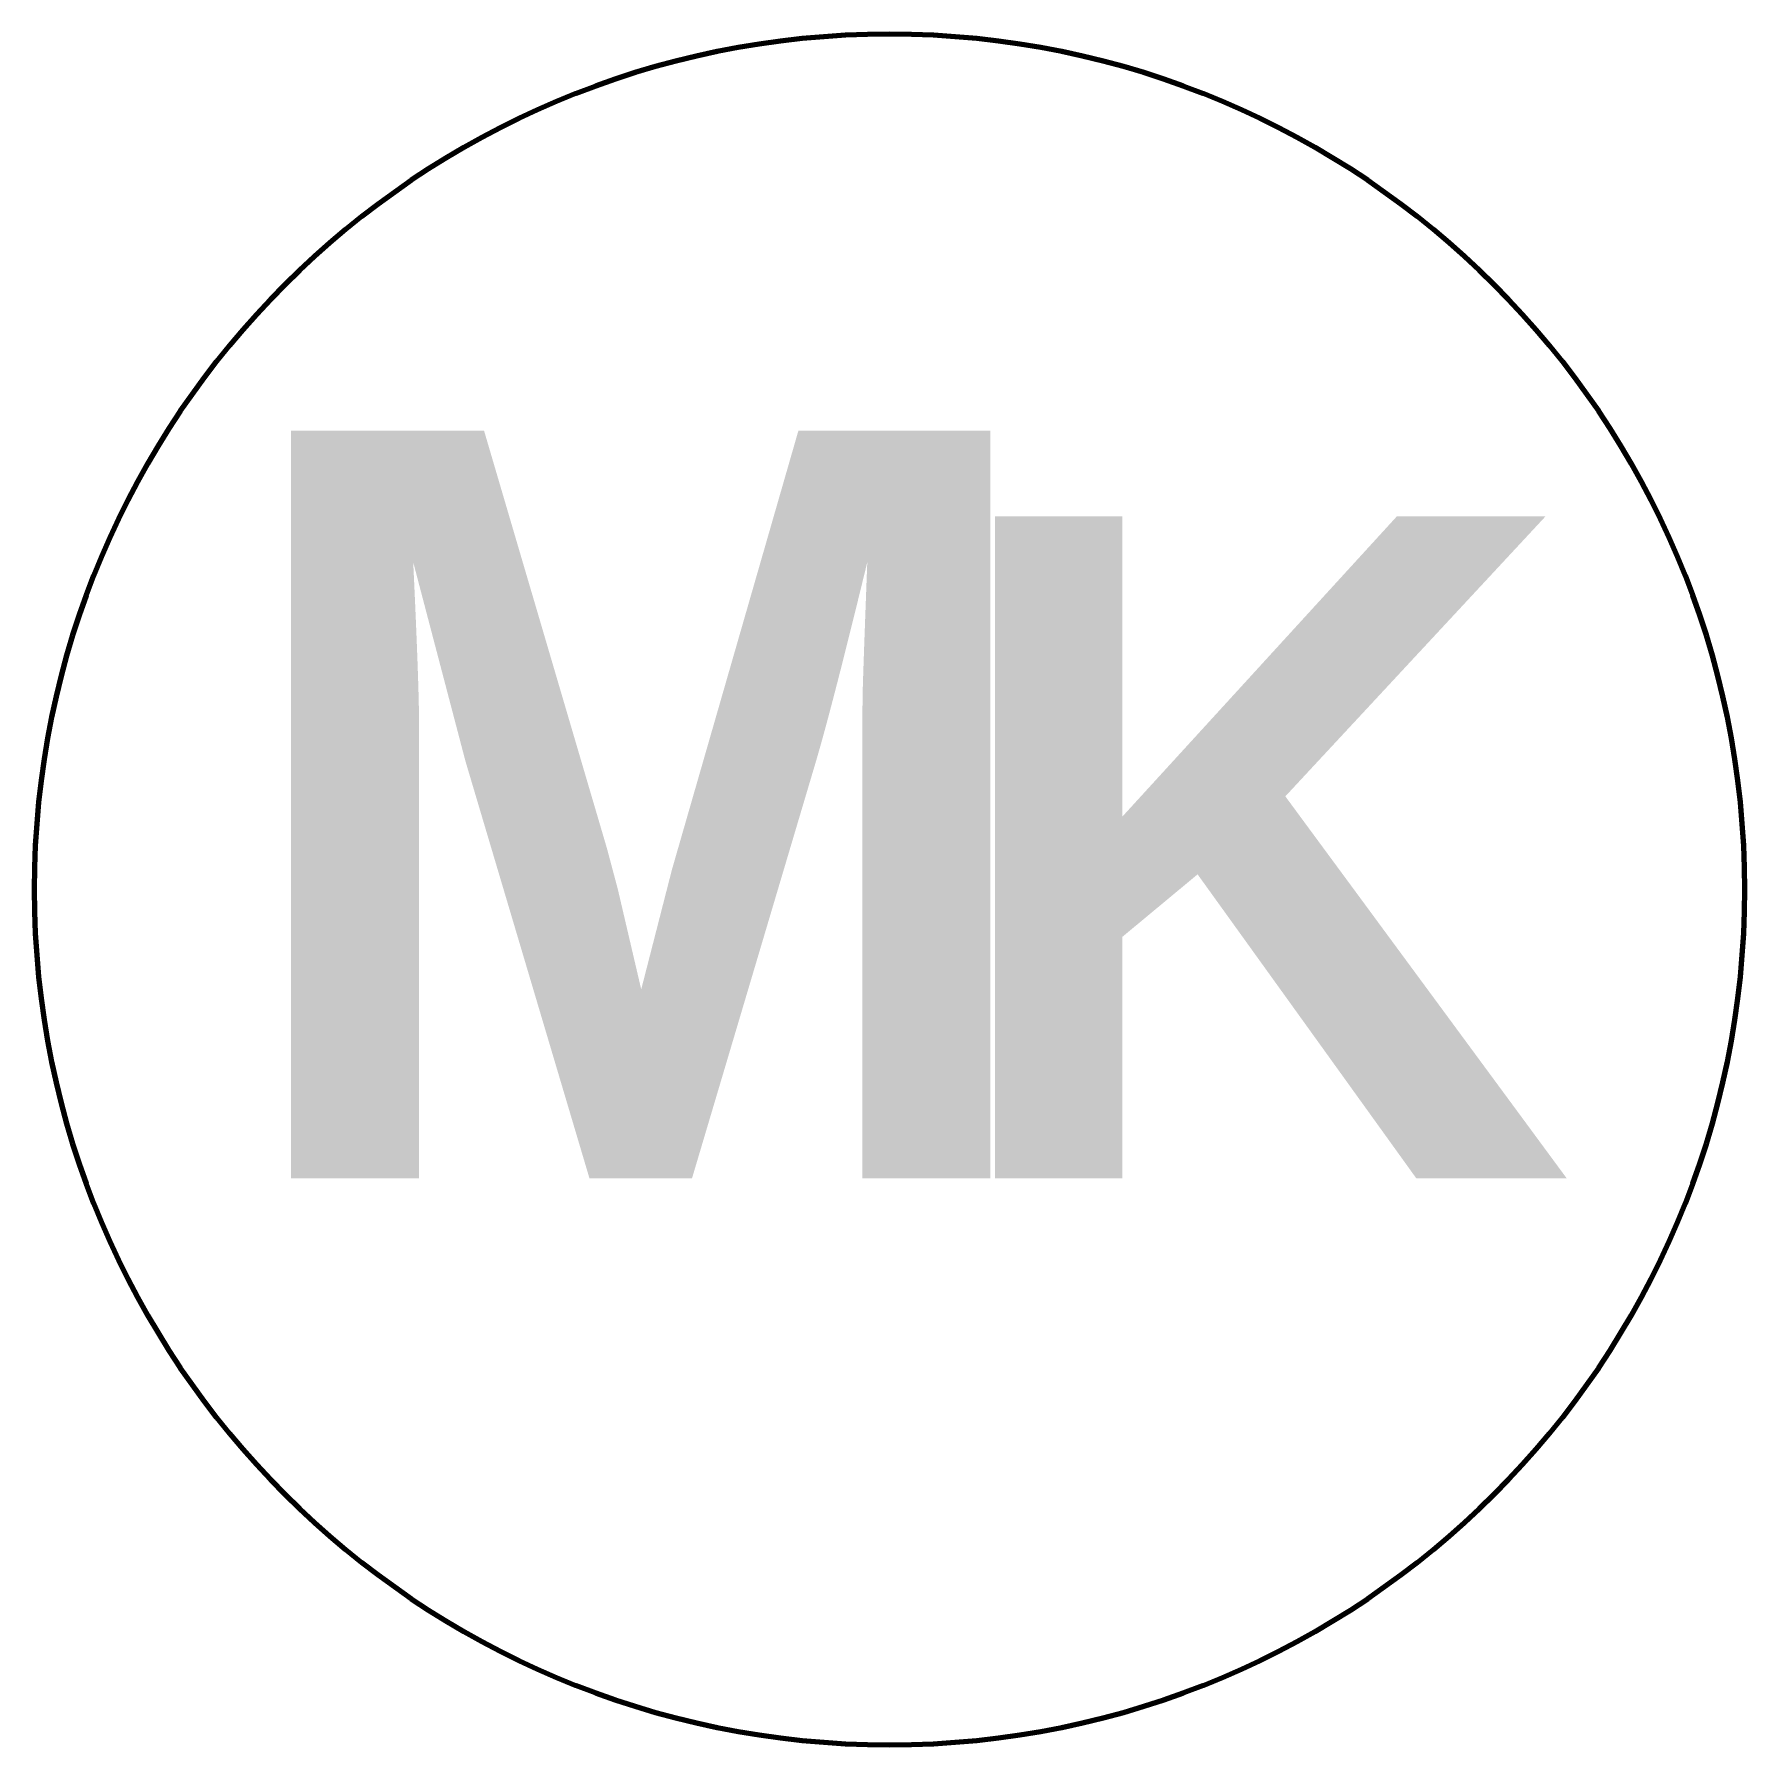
# Model space of a CAD drawing. Header units: inches. Extents: x 131.4 to 191.5, y -79.7 to -19.6.
import ezdxf

# ---------------------------------------------------------------- set-up
doc = ezdxf.new("R2010")
doc.units = ezdxf.units.IN
doc.header["$MEASUREMENT"] = 0
doc.layers.add('Layer 1', color=7, linetype='Continuous')

# ---------------------------------------------------------------- blocks, each defined once
blk = doc.blocks.new('block 2')
at = {"layer": 'Layer 1', "color": 6, "true_color": 0xff00ff, "attachment_point": 7}
for s, insert, char_height in [('\\fNirmala UI|b1|i0|c0|p34;\\W1;M', (138.072, -59.808), 26.29651), ('\\fNirmala UI|b1|i0|c0|p34;\\W1;K', (163.09, -59.808), 23.27914)]:
    blk.add_mtext(s, dxfattribs=dict(at, insert=insert, char_height=char_height))

msp = doc.modelspace()

# ---------------------------------------------------------------- linework, layer by layer
at = {"layer": 'Layer 1', "color": 6, "lineweight": 70, "true_color": 0xff00ff}
msp.add_open_spline([(191.545, -49.651), (191.545, -66.263), (178.078, -79.729), (161.466, -79.729), (144.855, -79.729), (131.388, -66.263), (131.388, -49.651), (131.388, -33.039), (144.855, -19.573), (161.466, -19.573), (178.078, -19.573), (191.545, -33.039), (191.545, -49.651)], degree=3, knots=[0, 0, 0, 0, 1, 1, 1, 2, 2, 2, 3, 3, 3, 4, 4, 4, 4], dxfattribs=at)

# ---------------------------------------------------------------- block references
at = {"layer": 'Layer 1'}
msp.add_blockref('block 2', (0, 0), dxfattribs=at)

doc.saveas('drawing.dxf')
